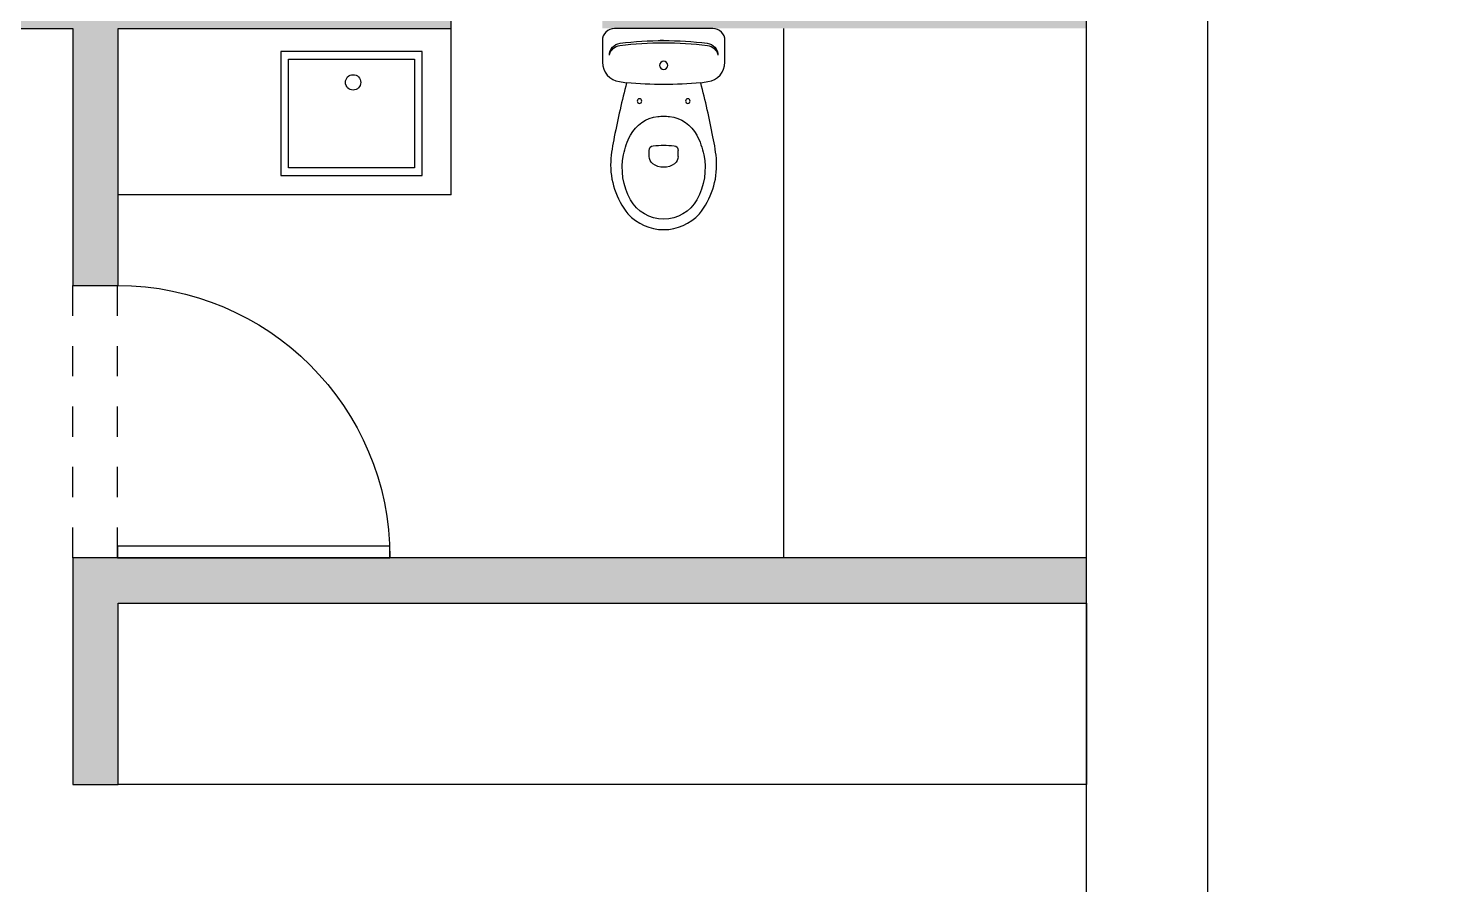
# Model space of a CAD drawing. Header units: metres. Extents: x 1769 to 3632, y 809 to 2652.
# Drawn here: x 2695.007 to 2699.713, y 1861.31 to 1864.141 of the extents above; entities that cross this region are included whole.
import ezdxf

# ---------------------------------------------------------------- set-up
doc = ezdxf.new("R2010")
doc.units = ezdxf.units.M
doc.header["$LTSCALE"] = 10
doc.linetypes.add('AG-FP-01$0$DASH2', pattern=[0.375, 0.25, -0.125])
for name, color, linetype in [('A-DOOR', 1, 'Continuous'), ('A-FLOR-LEVL', 2, 'Continuous'), ('A-FURN-FIXD', 8, 'Continuous'), ('A-PATT+', 8, 'Continuous'), ('A-WALL', 6, 'Continuous'), ('A-WALL-PATT', 8, 'Continuous'), ('AG-FP-01$0$A-DOOR-1', 1, 'Continuous'), ('AG-FP-01$0$A-HEAD-2', 2, 'AG-FP-01$0$DASH2')]:
    doc.layers.add(name, color=color, linetype=linetype)
doc.styles.add('AG-FP-01$0$spa-fp01$0$WATG_Default', font='SIMPLEX.SHX', dxfattribs={"width": 0.8})

# ---------------------------------------------------------------- blocks, each defined once
blk = doc.blocks.new('*U397')
blk.add_lwpolyline([(1250, 141.7), (1250, 1091.7), (1290, 1091.7), (1290, 141.7)], close=True)
at = {"layer": 'AG-FP-01$0$A-DOOR-1'}
blk.add_arc((1250, 141.7), 950, 0, 90, dxfattribs=at)
at = {"layer": 'AG-FP-01$0$A-HEAD-2'}
for p, q in [((1250, 141.7), (2200, 141.7)), ((1250, -14.4), (2200, -14.4))]:
    blk.add_line(p, q, dxfattribs=at)
at = {"style": 'AG-FP-01$0$spa-fp01$0$WATG_Default', "width": 0.8, "flags": 9}
for tag, p in [('DOORNUMBER', (494.6, -80.1)), ('ROOMNAME', (494.6, -84.2)), ('ROOMNUMBER', (494.6, -88.3)), ('DOORTYPE', (494.6, -92.4)), ('DOORMATERIAL', (494.6, -96.5)), ('DOORFINISH', (494.6, -100.5)), ('THRESHOLDMATERIAL', (494.6, -125)), ('THRESHOLDDETAIL', (494.6, -129.1)), ('GLAZING', (494.6, -137.3)), ('CLOSER', (494.6, -145.5)), ('FRAMEMATERIAL', (494.6, -104.6)), ('FRAMEFINISH', (494.6, -108.7)), ('DETAILHEAD', (494.6, -112.8)), ('DETAILJAMB', (494.6, -116.9)), ('DETAILMUNTIN', (494.6, -121)), ('FIRERATING', (494.6, -133.2)), ('LOUVER', (494.6, -141.4)), ('PANICHARDWARE', (494.6, -149.5)), ('HARDWARESET', (494.6, -153.6)), ('REMARKS', (494.6, -157.7)), ('REVISION', (494.6, -161.8))]:
    blk.add_attdef(tag, p, '', height=2.38, dxfattribs=at)
blk = doc.blocks.new('SAPLS501')
at = {"layer": 'A-FURN-FIXD', "ltscale": 0.01}
for p, q in [((-0.3238, 0), (0.3238, 0)), ((-0.2136, -0.1013), (0.2029, -0.1013)), ((-0.2136, -0.4609), (-0.2136, -0.1013)), ((0.2029, -0.1013), (0.2029, -0.4609)), ((0.2029, -0.4609), (-0.2136, -0.4609)), ((0.3238, -0.55), (-0.3238, -0.55))]:
    blk.add_line(p, q, dxfattribs=at)
blk.add_lwpolyline([(0.2283, -0.0759), (-0.239, -0.0759), (-0.239, -0.4863), (0.2283, -0.4863)], close=True, dxfattribs=at)
blk.add_circle((0, -0.1784), 0.0254, dxfattribs=at)
blk = doc.blocks.new('vvv')
at = {"layer": 'A-FURN-FIXD', "ltscale": 0.01}
for p, q in [((320.633, 362.1916), (320.6219, 362.1916)), ((320.633, 362.1916), (320.644, 362.1916)), ((320.585, 361.8086), (320.585, 361.8287)), ((320.681, 361.8086), (320.681, 361.8287))]:
    blk.add_line(p, q, dxfattribs=at)
blk.add_lwpolyline([(320.47, 361.8736, -0.0164), (320.5106, 362.052, -0.014244), (320.4869, 362.0565, -0.379899), (320.4305, 362.12), (320.4305, 362.1916, -0.414214), (320.4705, 362.2316), (320.633, 362.2316), (320.7955, 362.2316, -0.414214), (320.8355, 362.1916), (320.8355, 362.12, -0.379899), (320.779, 362.0565, -0.014244), (320.7554, 362.052, -0.0164), (320.796, 361.8736, -0.034533), (320.808, 361.7917, -0.180901), (320.7511, 361.6187, -0.210568), (320.633, 361.5666, -0.210568), (320.5149, 361.6187, -0.180901), (320.458, 361.7917, -0.034533)], format="xyb", close=True, dxfattribs=at)
for centre, radius in [((320.633, 362.1096), 0.0135), ((320.633, 362.1096), 0.0135), ((320.553, 361.9916), 0.0075), ((320.713, 361.9916), 0.0075)]:
    blk.add_circle(centre, radius, dxfattribs=at)
for centre, radius, start, end in [((320.4935, 362.1429), 0.04, 96.2719, 180), ((320.4928, 362.1358), 0.04, 96.2141, 169.7572), ((320.633, 361.0311), 1.1536, 90.0008, 97.203), ((320.633, 361.0342), 1.1575, 90.0008, 97.1409), ((320.633, 361.0342), 1.1575, 82.8591, 89.9992), ((320.633, 361.0311), 1.1536, 82.797, 89.9992), ((320.7725, 362.1429), 0.04, 0, 83.7281), ((320.7731, 362.1358), 0.04, 10.2428, 83.7859), ((320.633, 363.4506), 1.404, 264.9986, 270), ((320.633, 363.4506), 1.404, 270, 275.0014), ((320.626, 361.8256), 0.1156, 96.2419, 152.5973), ((320.633, 361.7616), 0.18, 90, 96.2419), ((320.633, 361.7616), 0.18, 83.7581, 90), ((320.64, 361.8256), 0.1156, 27.4027, 83.7581), ((320.7453, 361.7638), 0.25, 152.5973, 168.3805), ((320.6, 361.8287), 0.015, 96.6492, 180), ((320.633, 361.5456), 0.3, 90, 96.6492), ((320.633, 361.5456), 0.3, 83.3508, 90), ((320.666, 361.8287), 0.015, 0, 83.3508), ((320.5207, 361.7638), 0.25, 11.6195, 27.4027), ((320.712, 361.7706), 0.216, 168.3805, 209.1161), ((320.615, 361.8086), 0.03, 180, 233.1301), ((320.651, 361.8086), 0.03, 306.8699, 0), ((320.554, 361.7706), 0.216, 330.8839, 11.6195), ((320.633, 361.8326), 0.06, 233.1301, 270), ((320.633, 361.8326), 0.06, 270, 306.8699), ((320.633, 361.7266), 0.1256, 209.1161, 270), ((320.633, 361.7266), 0.1256, 270, 330.8839)]:
    blk.add_arc(centre, radius, start, end, dxfattribs=at)
blk = doc.blocks.new('A$Ca70b421f')
at = {"layer": 'A-PATT+', "ltscale": 0.01, "true_color": 0x939598}
h = blk.add_hatch(dxfattribs=at)
h.set_pattern_fill('DOLMIT', color=252, scale=0.018)
edge = h.paths.add_edge_path()
edge.add_line((25.336, 3.261), (25.336, 0.2))
edge.add_line((25.336, 0.2), (21.7137, 0.2008))
edge.add_arc((21.0849, 39.1483), 38.9526, 269.18272, 270.92484, ccw=False)
edge.add_arc((20.4924, -1.9182), 2.1182, 88.9999, 105.352)
edge.add_arc((20.2844, -1.1028), 1.277, 106.0408, 133.345)
edge.add_line((19.4079, -0.1742), (20.1805, -0.8937))
edge.add_arc((22.7378, -4.4897), 4.4126, 113.9193, 125.4178, ccw=False)
edge.add_arc((23.1734, -5.7416), 5.7347, 93.3642, 112.82617, ccw=False)
edge.add_line((22.8368, -0.0169), (25.336, 0))
edge.add_line((25.336, 0), (40.8755, 0))
edge.add_line((40.8755, 0), (40.8755, 8.8623))
edge.add_line((40.8755, 8.8623), (64.844, 22.7005))
edge.add_line((64.844, 22.7005), (63.6758, 24.7237))
edge.add_line((63.6758, 24.7237), (62.1168, 23.8237))
edge.add_line((62.1168, 23.8237), (61.5418, 24.8196))
edge.add_line((61.5418, 24.8196), (63.1012, 25.7199))
edge.add_line((63.1012, 25.7199), (57.7874, 34.9238))
edge.add_line((57.7874, 34.9238), (54.6065, 33.0876))
edge.add_line((54.6065, 33.0876), (54.6064, 20.8154))
edge.add_line((54.6064, 20.8154), (49.8442, 18.0657))
edge.add_line((49.8442, 18.0657), (50.419, 17.0701))
edge.add_line((50.419, 17.0701), (50.0293, 16.8451))
edge.add_line((50.0293, 16.8451), (49.4544, 17.8408))
edge.add_line((49.4544, 17.8408), (45.1837, 15.3751))
edge.add_line((45.1837, 15.3751), (16.566, 15.375))
edge.add_line((16.566, 15.375), (16.566, 15.5))
edge.add_line((16.566, 15.5), (7.1793, 15.5))
edge.add_line((7.1793, 15.5), (7.1793, 19.454))
edge.add_line((7.1793, 19.454), (0, 19.4542))
edge.add_line((0, 19.4542), (0.0007, 13.375))
edge.add_line((0.0007, 13.375), (15.066, 13.375))
edge.add_line((15.066, 13.375), (15.066, 2.4175))
edge.add_arc((18.8858, 2.4729), 3.8202, 180.8316, 254.2952)
edge.add_arc((18.5138, 0.5707), 1.8948, 223.0293, 249.5502, ccw=False)
edge.add_arc((18.2834, 1.0412), 2.1079, 148.2186, 236.7821, ccw=False)
edge.add_arc((18.6399, 0.629), 2.633, 91.5547, 144.6769, ccw=False)
edge.add_line((18.5684, 3.261), (25.336, 3.261))
h.paths.add_polyline_path([(28.836, 4.3999), (37.9755, 4.3999), (37.9755, 3.6999), (29.536, 3.6999), (29.536, 2.6653), (28.836, 2.6653)], flags=16)
h.paths.add_polyline_path([(23.836, 4.5999), (17.986, 4.5999), (17.986, 12.575), (20.486, 12.575), (20.486, 7.5999), (37.9755, 7.5999), (37.9755, 4.5999)], flags=16)
edge = h.paths.add_edge_path(flags=16)
edge.add_arc((21.0849, 39.1483), 39.1526, 269.18224, 270.86008, ccw=False)
edge.add_arc((20.4924, -1.9182), 1.9182, 88.9906, 105.3155)
edge.add_arc((20.2844, -1.1028), 1.077, 106.1036, 121.8452)
edge.add_line((19.7162, -0.188), (20.1997, -0.6382))
edge.add_arc((22.7378, -4.4897), 4.6126, 113.8955, 123.3845, ccw=False)
edge.add_arc((23.1734, -5.7416), 5.9347, 104.6475, 112.84455, ccw=False)

msp = doc.modelspace()

# ---------------------------------------------------------------- block references
at = {"layer": 'A-FLOR-LEVL'}
msp.add_blockref('A$Ca70b421f', (2681.9374, 1840.6909), dxfattribs=at)

# ---------------------------------------------------------------- next in the draw order: hatches: boundary and pattern name
at = {"layer": 'A-WALL-PATT', "ltscale": 0.01}
h = msp.add_hatch(color=256, dxfattribs=at)
h.dxf.hatch_style = 1
h.paths.add_polyline_path([(2695.3034, 1864.1408), (2696.4034, 1864.141), (2696.4034, 1864.291), (2694.8601, 1864.2908), (2694.8601, 1864.1408), (2695.1534, 1864.1408), (2695.1534, 1863.2909), (2695.3034, 1863.2909)])
h.paths.add_polyline_path([(2696.9036, 1864.141), (2696.9036, 1864.291), (2698.5034, 1864.2908), (2698.5034, 1864.1408)])
h.paths.add_polyline_path([(2692.4667, 1864.1408), (2691.3667, 1864.141), (2691.3667, 1864.291), (2692.9101, 1864.2908), (2692.9101, 1864.1408), (2692.6167, 1864.1408), (2692.6167, 1863.2909), (2692.4667, 1863.2909)])
h = msp.add_hatch(color=256, dxfattribs=at)
h.dxf.hatch_style = 1
h.paths.add_polyline_path([(2695.1534, 1861.6408), (2695.3034, 1861.6408), (2695.3034, 1862.2408), (2698.5034, 1862.2408), (2698.5034, 1862.3908), (2695.1534, 1862.3908)])

# ---------------------------------------------------------------- next in the draw order: linework, layer by layer
at = {"layer": 'A-FURN-FIXD', "ltscale": 0.01}
for p, q in [((2696.4034, 1863.5908), (2696.4034, 1864.1408)), ((2697.5034, 1862.3908), (2697.5034, 1864.1408)), ((2696.4034, 1863.5908), (2695.3034, 1863.5908))]:
    msp.add_line(p, q, dxfattribs=at)
msp.add_lwpolyline([(2695.3034, 1862.2408), (2698.5034, 1862.2408), (2698.5034, 1861.6408), (2695.3034, 1861.6408)], close=True, dxfattribs=at)
at = {"layer": 'A-WALL', "ltscale": 0.01}
for points in [[(2695.3034, 1864.1408), (2696.4034, 1864.141), (2696.4034, 1864.291), (2694.8601, 1864.2908), (2694.8601, 1864.1408), (2695.1534, 1864.1408), (2695.1534, 1863.2909), (2695.3034, 1863.2909)], [(2698.5034, 1864.2908), (2698.9034, 1864.2908), (2698.9033, 1856.4659), (2698.5033, 1856.4659)], [(2695.1534, 1861.6408), (2695.3034, 1861.6408), (2695.3034, 1862.2408), (2698.5034, 1862.2408), (2698.5034, 1862.3908), (2695.1534, 1862.3908)]]:
    msp.add_lwpolyline(points, close=True, dxfattribs=at)

# ---------------------------------------------------------------- next in the draw order: block references
at = {"layer": 'A-DOOR', "ltscale": 0.01, "xscale": -0.0009474377873720035, "yscale": 0.0009474377873720035, "zscale": 0.0009474377873720035, "rotation": 270}
msp.add_blockref('*U397', (2695.167, 1861.2065), dxfattribs=at)
at = {"layer": 'A-FURN-FIXD', "ltscale": 0.01}
msp.add_blockref('SAPLS501', (2696.0796, 1864.141), dxfattribs=at)
at = {"layer": 'A-FURN-FIXD', "ltscale": 0.01, "xscale": -1}
msp.add_blockref('vvv', (3017.739, 1501.9091), dxfattribs=at)

doc.saveas('drawing.dxf')
